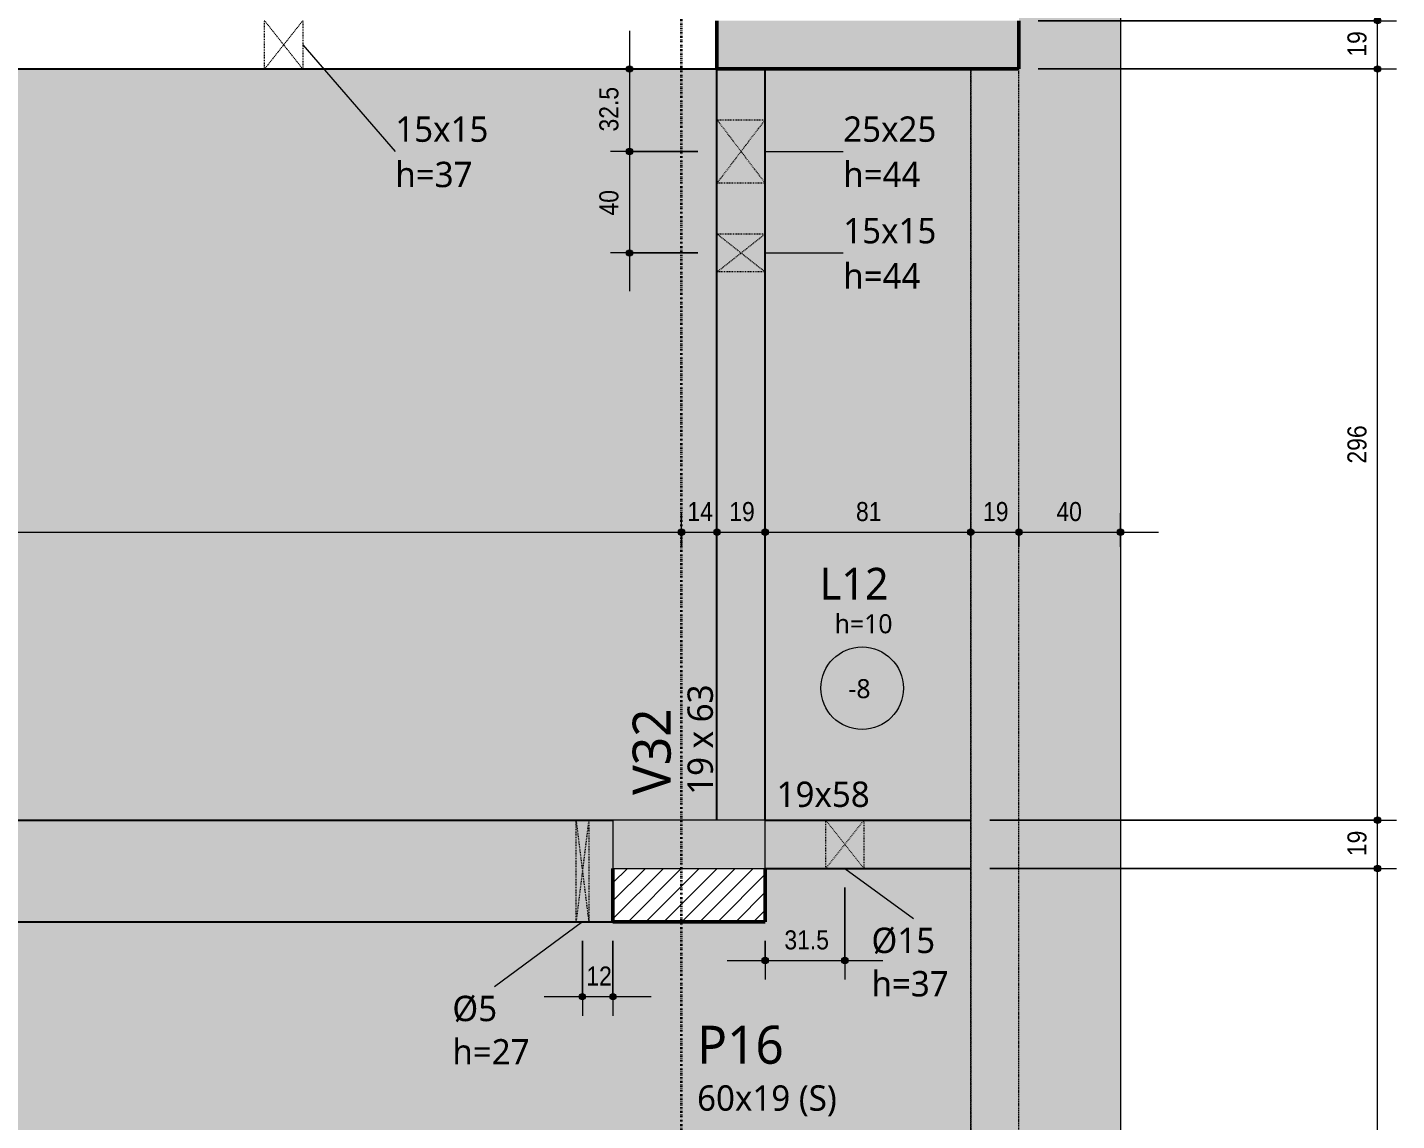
# Model space of a CAD drawing. Header units: centimetres. Extents: x -1475 to 26323, y -1238 to 84208.
# Drawn here: x 9047 to 9586, y -804 to -373 of the extents above; entities that cross this region are included whole.
import ezdxf

# ---------------------------------------------------------------- set-up
doc = ezdxf.new("R2010")
doc.units = ezdxf.units.CM
for name, pattern in [('Dash dot', [1.5875, 0.635, -0.47625, 0, -0.47625]), ('Hidden', [0.714375, 0.47625, -0.238125]), ('Traço', [0.635, 0.3175, -0.3175])]:
    doc.linetypes.add(name, pattern=pattern)
for name, color, linetype, lineweight in [('A-ANNO-DIMS', 7, 'Continuous', 9), ('A-ANNO-DIMS-50', 7, 'Continuous', 9), ('A-DETL', 7, 'Hidden', 18), ('A-DETL-GENF', 7, 'Continuous', 18), ('A-DETL-THIN', 7, 'Continuous', 18), ('A-FLOR', 7, 'Continuous', 9), ('A-FLOR-IDEN', 7, 'Continuous', 9), ('A-GENM', 7, 'Continuous', 18), ('A-GENM-HDLN', 7, 'Traço', 18), ('A-GENM-IDEN', 7, 'Continuous', 9), ('S-BEAM', 7, 'Continuous', 9), ('S-BEAM-IDEN', 7, 'Continuous', 9), ('S-COLS', 7, 'Continuous', 9), ('S-COLS-IDEN', 7, 'Continuous', 9), ('S-GRID', 7, 'Continuous', 9)]:
    doc.layers.add(name, color=color, linetype=linetype, lineweight=lineweight)
doc.styles.add('Fira Sans', font='', dxfattribs={"width": 0.9, "height": 7.5})
doc.styles.add('Gadugi', font='gadugi.ttf', dxfattribs={"height": 10})
doc.styles.add('Gadugi_1', font='gadugi.ttf', dxfattribs={"height": 15})
doc.styles.add('Gadugi_3', font='gadugi.ttf', dxfattribs={"height": 7.5})
doc.styles.add('Gadugi_4', font='gadugi.ttf', dxfattribs={"height": 12.5})
doc.styles.get('Fira Sans').set_extended_font_data('Fira Sans')
doc.dimstyles.new('PED_R80_1_5mm_ACIMA_As_ESQ__R00', dxfattribs={"dimscale": 30.48, "dimtxt": 10.229846, "dimasz": 0.328084, "dimexe": 0.246063, "dimexo": 0.246063, "dimgap": 0.049213, "dimtad": 1, "dimdec": 1, "dimrnd": 0.5, "dimdsep": 46, "dimtxsty": 'Fira Sans', "dimblk1": 'DOTSMALL', "dimblk2": 'DOTSMALL', "dimsah": 1, "dimcen": 0.09, "dimdle": 0.492126, "dimazin": 0, "dimtfac": 1, "dimtdec": 4, "dimtix": 1, "dimtmove": 0, "dimatfit": 3, "dimfxl": 1, "dimtvp": 1, "dimtolj": 1, "dimtzin": 0, "dimarcsym": 2})

# ---------------------------------------------------------------- blocks, each defined once
blk = doc.blocks.new('PED_FURO_CIRCULAR_R04_2020 _INSTÂNCIA_ - FURO CIRC-3775859-PL300 - FORMA DO DUPLEX SUPERIOR')
at = {"layer": 'A-GENM-HDLN'}
for p, q in [((2.5, -20), (-2.5, 20)), ((-2.5, -20), (2.5, 20)), ((-2.5, -20), (-2.5, 20)), ((2.5, 20), (2.5, -20))]:
    blk.add_line(p, q, dxfattribs=at)
blk = doc.blocks.new('PED_FURO_CIRCULAR_R04_2020 _INSTÂNCIA_ - FURO CIRC-3445321-PL300 - FORMA DO DUPLEX SUPERIOR')
at = {"layer": 'A-GENM-HDLN'}
for p, q in [((7.5, -9.5), (-7.5, 9.5)), ((-7.5, -9.5), (7.5, 9.5)), ((-7.5, -9.5), (-7.5, 9.5)), ((7.5, 9.5), (7.5, -9.5))]:
    blk.add_line(p, q, dxfattribs=at)
blk = doc.blocks.new('PED_FURO_RETANGULAR_R04_2020 _INSTÂNCIA_ - FURO RET-3778141-PL300 - FORMA DO DUPLEX SUPERIOR')
at = {"layer": 'A-GENM-HDLN'}
for p, q in [((-12.5, -9.5), (-12.5, 9.5)), ((-12.49, 9.5), (12.49, -9.5)), ((-12.49, -9.5), (12.49, 9.5)), ((12.5, 9.5), (12.5, -9.5))]:
    blk.add_line(p, q, dxfattribs=at)
blk = doc.blocks.new('PED_FURO_RETANGULAR_R04_2020 _INSTÂNCIA_ - FURO RET-4012501-PL300 - FORMA DO DUPLEX SUPERIOR')
at = {"layer": 'A-GENM-HDLN'}
for p, q in [((-7.5, 9.5), (7.5, -9.5)), ((-7.5, -9.5), (7.5, 9.5)), ((-7.5, -9.5), (-7.5, 9.5)), ((7.5, 9.5), (7.5, -9.5))]:
    blk.add_line(p, q, dxfattribs=at)
blk = doc.blocks.new('PED_FURO_RETANGULAR_R04_2020 _INSTÂNCIA_ - FURO RET-3778599-PL300 - FORMA DO DUPLEX SUPERIOR')
at = {"layer": 'A-GENM-HDLN'}
for p, q in [((-7.5, 9.5), (7.5, -9.5)), ((-7.5, -9.5), (7.5, 9.5)), ((-7.5, -9.5), (-7.5, 9.5)), ((7.5, 9.5), (7.5, -9.5))]:
    blk.add_line(p, q, dxfattribs=at)
blk = doc.blocks.new('PED_TAG_LAJE_R01 - TÍTULO_ESPESSURA_REBAIXO-2413107-PL300 - FORMA DO DUPLEX SUPERIOR')
at = {"layer": 'A-FLOR-IDEN'}
blk.add_circle((-0.046, -0.667), 0.325, dxfattribs=at)
blk = doc.blocks.new('DIMBLOCK88-PL300 - FORMA DO DUPLEX SUPERIOR')
at = {"layer": 'A-ANNO-DIMS-50', "true_color": 0x000032}
h = blk.add_hatch(color=178, dxfattribs=at)
edge = h.paths.add_edge_path(flags=0)
edge.add_arc((8943.39, -782.75), 1.25, 0, 360)
h = blk.add_hatch(color=178, dxfattribs=at)
edge = h.paths.add_edge_path(flags=0)
edge.add_arc((8943.39, -952.25), 1.25, 0, 360)
at = {"layer": 'A-ANNO-DIMS-50', "color": 178, "true_color": 0x000032}
for p, q in [((8897.78, -782.75), (8950.89, -782.75)), ((8943.39, -782.75), (8897.78, -782.75)), ((8943.39, -782.75), (8943.39, -952.25)), ((9178.78, -952.25), (8935.89, -952.25)), ((8943.39, -952.25), (9178.78, -952.25))]:
    blk.add_line(p, q, dxfattribs=at)
for centre in [(8943.39, -782.75), (8943.39, -952.25)]:
    blk.add_circle(centre, 1.25, dxfattribs=at)
at = {"layer": 'A-ANNO-DIMS-50', "color": 0, "insert": (8931.5, -878.32), "char_height": 7.5, "width": 25.9681, "attachment_point": 1, "rotation": 90, "line_spacing_factor": 1.049215, "style": 'Fira Sans'}
blk.add_mtext('169.5', dxfattribs=at)
blk = doc.blocks.new('_DotSmall')
at = {"color": 0, "linetype": 'ByBlock', "const_width": 0.5}
blk.add_lwpolyline([(-0.0625, 0, 1), (0.0625, 0, 1)], format="xyb", close=True, dxfattribs=at)
blk = doc.blocks.new('DIMBLOCK95-PL300 - FORMA DO DUPLEX SUPERIOR')
at = {"layer": 'A-ANNO-DIMS-50', "true_color": 0x000032}
h = blk.add_hatch(color=178, dxfattribs=at)
edge = h.paths.add_edge_path(flags=0)
edge.add_arc((9578.59, -704.75), 1.25, 0, 360)
h = blk.add_hatch(color=178, dxfattribs=at)
edge = h.paths.add_edge_path(flags=0)
edge.add_arc((9578.59, -1060.75), 1.25, 0, 360)
at = {"layer": 'A-ANNO-DIMS-50', "color": 178, "true_color": 0x000032}
for p, q in [((9425.78, -704.75), (9586.09, -704.75)), ((9578.59, -704.75), (9425.78, -704.75)), ((9578.59, -1060.75), (9578.59, -704.75)), ((9425.78, -1060.75), (9586.09, -1060.75)), ((9578.59, -1060.75), (9425.78, -1060.75))]:
    blk.add_line(p, q, dxfattribs=at)
for centre in [(9578.59, -704.75), (9578.59, -1060.75)]:
    blk.add_circle(centre, 1.25, dxfattribs=at)
at = {"layer": 'A-ANNO-DIMS-50', "color": 0, "insert": (9566.71, -890.16), "char_height": 7.5, "width": 17.7842, "attachment_point": 1, "rotation": 90, "line_spacing_factor": 1.049215, "style": 'Fira Sans'}
blk.add_mtext('356', dxfattribs=at)
blk = doc.blocks.new('DIMBLOCK96-PL300 - FORMA DO DUPLEX SUPERIOR')
at = {"layer": 'A-ANNO-DIMS-50', "true_color": 0x000032}
h = blk.add_hatch(color=178, dxfattribs=at)
edge = h.paths.add_edge_path(flags=0)
edge.add_arc((9578.59, -685.75), 1.25, 0, 360)
h = blk.add_hatch(color=178, dxfattribs=at)
edge = h.paths.add_edge_path(flags=0)
edge.add_arc((9578.59, -704.75), 1.25, 0, 360)
at = {"layer": 'A-ANNO-DIMS-50', "color": 178, "true_color": 0x000032}
for p, q in [((9425.78, -685.75), (9586.09, -685.75)), ((9578.59, -685.75), (9425.78, -685.75)), ((9578.59, -704.75), (9578.59, -685.75)), ((9425.78, -704.75), (9586.09, -704.75)), ((9578.59, -704.75), (9425.78, -704.75))]:
    blk.add_line(p, q, dxfattribs=at)
for centre in [(9578.59, -685.75), (9578.59, -704.75)]:
    blk.add_circle(centre, 1.25, dxfattribs=at)
at = {"layer": 'A-ANNO-DIMS-50', "color": 0, "insert": (9566.71, -699.91), "char_height": 7.5, "width": 11.1741, "attachment_point": 1, "rotation": 90, "line_spacing_factor": 1.049215, "style": 'Fira Sans'}
blk.add_mtext('19', dxfattribs=at)
blk = doc.blocks.new('DIMBLOCK97-PL300 - FORMA DO DUPLEX SUPERIOR')
at = {"layer": 'A-ANNO-DIMS-50', "true_color": 0x000032}
h = blk.add_hatch(color=178, dxfattribs=at)
edge = h.paths.add_edge_path(flags=0)
edge.add_arc((9578.59, -389.75), 1.25, 0, 360)
h = blk.add_hatch(color=178, dxfattribs=at)
edge = h.paths.add_edge_path(flags=0)
edge.add_arc((9578.59, -685.75), 1.25, 0, 360)
at = {"layer": 'A-ANNO-DIMS-50', "color": 178, "true_color": 0x000032}
for p, q in [((9444.78, -389.75), (9586.09, -389.75)), ((9578.59, -389.75), (9444.78, -389.75)), ((9578.59, -685.75), (9578.59, -389.75)), ((9425.78, -685.75), (9586.09, -685.75)), ((9578.59, -685.75), (9425.78, -685.75))]:
    blk.add_line(p, q, dxfattribs=at)
for centre in [(9578.59, -389.75), (9578.59, -685.75)]:
    blk.add_circle(centre, 1.25, dxfattribs=at)
at = {"layer": 'A-ANNO-DIMS-50', "color": 0, "insert": (9566.71, -545.23), "char_height": 7.5, "width": 17.9416, "attachment_point": 1, "rotation": 90, "line_spacing_factor": 1.049215, "style": 'Fira Sans'}
blk.add_mtext('296', dxfattribs=at)
blk = doc.blocks.new('DIMBLOCK98-PL300 - FORMA DO DUPLEX SUPERIOR')
at = {"layer": 'A-ANNO-DIMS-50', "true_color": 0x000032}
h = blk.add_hatch(color=178, dxfattribs=at)
edge = h.paths.add_edge_path(flags=0)
edge.add_arc((9578.59, -370.75), 1.25, 0, 360)
h = blk.add_hatch(color=178, dxfattribs=at)
edge = h.paths.add_edge_path(flags=0)
edge.add_arc((9578.59, -389.75), 1.25, 0, 360)
at = {"layer": 'A-ANNO-DIMS-50', "color": 178, "true_color": 0x000032}
for p, q in [((9444.78, -370.75), (9586.09, -370.75)), ((9578.59, -370.75), (9444.78, -370.75)), ((9578.59, -389.75), (9578.59, -370.75)), ((9444.78, -389.75), (9586.09, -389.75)), ((9578.59, -389.75), (9444.78, -389.75))]:
    blk.add_line(p, q, dxfattribs=at)
for centre in [(9578.59, -370.75), (9578.59, -389.75)]:
    blk.add_circle(centre, 1.25, dxfattribs=at)
at = {"layer": 'A-ANNO-DIMS-50', "color": 0, "insert": (9566.71, -384.91), "char_height": 7.5, "width": 11.1741, "attachment_point": 1, "rotation": 90, "line_spacing_factor": 1.049215, "style": 'Fira Sans'}
blk.add_mtext('19', dxfattribs=at)
blk = doc.blocks.new('DIMBLOCK140-PL300 - FORMA DO DUPLEX SUPERIOR')
at = {"layer": 'A-ANNO-DIMS-50', "true_color": 0x000032}
h = blk.add_hatch(color=178, dxfattribs=at)
edge = h.paths.add_edge_path(flags=0)
edge.add_arc((8535.28, -572.26), 1.25, 0, 360)
h = blk.add_hatch(color=178, dxfattribs=at)
edge = h.paths.add_edge_path(flags=0)
edge.add_arc((9304.28, -572.26), 1.25, 0, 360)
at = {"layer": 'A-ANNO-DIMS-50', "color": 178, "true_color": 0x000032}
for p, q in [((8535.28, -678.25), (8535.28, -564.76)), ((9304.28, -578), (9304.28, -564.76)), ((8535.28, -572.26), (9304.28, -572.26)), ((8535.28, -572.26), (8535.28, -678.25)), ((9304.28, -572.26), (9304.28, -578))]:
    blk.add_line(p, q, dxfattribs=at)
for centre in [(8535.28, -572.26), (9304.28, -572.26)]:
    blk.add_circle(centre, 1.25, dxfattribs=at)
at = {"layer": 'A-ANNO-DIMS-50', "color": 0, "insert": (8912.5, -560.38), "char_height": 7.5, "width": 17.4694, "attachment_point": 1, "rotation": 0, "line_spacing_factor": 1.049215, "style": 'Fira Sans'}
blk.add_mtext('769', dxfattribs=at)
blk = doc.blocks.new('DIMBLOCK141-PL300 - FORMA DO DUPLEX SUPERIOR')
at = {"layer": 'A-ANNO-DIMS-50', "true_color": 0x000032}
h = blk.add_hatch(color=178, dxfattribs=at)
edge = h.paths.add_edge_path(flags=0)
edge.add_arc((9304.28, -572.26), 1.25, 0, 360)
h = blk.add_hatch(color=178, dxfattribs=at)
edge = h.paths.add_edge_path(flags=0)
edge.add_arc((9318.28, -572.26), 1.25, 0, 360)
at = {"layer": 'A-ANNO-DIMS-50', "color": 178, "true_color": 0x000032}
for p, q in [((9304.28, -578), (9304.28, -564.76)), ((9318.28, -578), (9318.28, -564.76)), ((9304.28, -572.26), (9318.28, -572.26)), ((9304.28, -572.26), (9304.28, -578)), ((9318.28, -572.26), (9318.28, -578))]:
    blk.add_line(p, q, dxfattribs=at)
for centre in [(9304.28, -572.26), (9318.28, -572.26)]:
    blk.add_circle(centre, 1.25, dxfattribs=at)
at = {"layer": 'A-ANNO-DIMS-50', "color": 0, "insert": (9306.62, -560.38), "char_height": 7.5, "width": 11.1741, "attachment_point": 1, "rotation": 0, "line_spacing_factor": 1.049215, "style": 'Fira Sans'}
blk.add_mtext('14', dxfattribs=at)
blk = doc.blocks.new('DIMBLOCK142-PL300 - FORMA DO DUPLEX SUPERIOR')
at = {"layer": 'A-ANNO-DIMS-50', "true_color": 0x000032}
h = blk.add_hatch(color=178, dxfattribs=at)
edge = h.paths.add_edge_path(flags=0)
edge.add_arc((9318.28, -572.26), 1.25, 0, 360)
h = blk.add_hatch(color=178, dxfattribs=at)
edge = h.paths.add_edge_path(flags=0)
edge.add_arc((9337.28, -572.26), 1.25, 0, 360)
at = {"layer": 'A-ANNO-DIMS-50', "color": 178, "true_color": 0x000032}
for p, q in [((9318.28, -578), (9318.28, -564.76)), ((9337.28, -578), (9337.28, -564.76)), ((9318.28, -572.26), (9337.28, -572.26)), ((9318.28, -572.26), (9318.28, -578)), ((9337.28, -572.26), (9337.28, -578))]:
    blk.add_line(p, q, dxfattribs=at)
for centre in [(9318.28, -572.26), (9337.28, -572.26)]:
    blk.add_circle(centre, 1.25, dxfattribs=at)
at = {"layer": 'A-ANNO-DIMS-50', "color": 0, "insert": (9323.12, -560.38), "char_height": 7.5, "width": 11.1741, "attachment_point": 1, "rotation": 0, "line_spacing_factor": 1.049215, "style": 'Fira Sans'}
blk.add_mtext('19', dxfattribs=at)
blk = doc.blocks.new('DIMBLOCK143-PL300 - FORMA DO DUPLEX SUPERIOR')
at = {"layer": 'A-ANNO-DIMS-50', "true_color": 0x000032}
h = blk.add_hatch(color=178, dxfattribs=at)
edge = h.paths.add_edge_path(flags=0)
edge.add_arc((9337.28, -572.26), 1.25, 0, 360)
h = blk.add_hatch(color=178, dxfattribs=at)
edge = h.paths.add_edge_path(flags=0)
edge.add_arc((9418.28, -572.26), 1.25, 0, 360)
at = {"layer": 'A-ANNO-DIMS-50', "color": 178, "true_color": 0x000032}
for p, q in [((9337.28, -578), (9337.28, -564.76)), ((9418.28, -578), (9418.28, -564.76)), ((9337.28, -572.26), (9418.28, -572.26)), ((9337.28, -572.26), (9337.28, -578)), ((9418.28, -572.26), (9418.28, -578))]:
    blk.add_line(p, q, dxfattribs=at)
for centre in [(9337.28, -572.26), (9418.28, -572.26)]:
    blk.add_circle(centre, 1.25, dxfattribs=at)
at = {"layer": 'A-ANNO-DIMS-50', "color": 0, "insert": (9373.06, -560.38), "char_height": 7.5, "width": 11.3315, "attachment_point": 1, "rotation": 0, "line_spacing_factor": 1.049215, "style": 'Fira Sans'}
blk.add_mtext('81', dxfattribs=at)
blk = doc.blocks.new('DIMBLOCK144-PL300 - FORMA DO DUPLEX SUPERIOR')
at = {"layer": 'A-ANNO-DIMS-50', "true_color": 0x000032}
h = blk.add_hatch(color=178, dxfattribs=at)
edge = h.paths.add_edge_path(flags=0)
edge.add_arc((9418.28, -572.26), 1.25, 0, 360)
h = blk.add_hatch(color=178, dxfattribs=at)
edge = h.paths.add_edge_path(flags=0)
edge.add_arc((9437.28, -572.26), 1.25, 0, 360)
at = {"layer": 'A-ANNO-DIMS-50', "color": 178, "true_color": 0x000032}
for p, q in [((9418.28, -578), (9418.28, -564.76)), ((9437.28, -578), (9437.28, -564.76)), ((9418.28, -572.26), (9437.28, -572.26)), ((9418.28, -572.26), (9418.28, -578)), ((9437.28, -572.26), (9437.28, -578))]:
    blk.add_line(p, q, dxfattribs=at)
for centre in [(9418.28, -572.26), (9437.28, -572.26)]:
    blk.add_circle(centre, 1.25, dxfattribs=at)
at = {"layer": 'A-ANNO-DIMS-50', "color": 0, "insert": (9423.12, -560.38), "char_height": 7.5, "width": 11.1741, "attachment_point": 1, "rotation": 0, "line_spacing_factor": 1.049215, "style": 'Fira Sans'}
blk.add_mtext('19', dxfattribs=at)
blk = doc.blocks.new('DIMBLOCK145-PL300 - FORMA DO DUPLEX SUPERIOR')
at = {"layer": 'A-ANNO-DIMS-50', "true_color": 0x000032}
h = blk.add_hatch(color=178, dxfattribs=at)
edge = h.paths.add_edge_path(flags=0)
edge.add_arc((9437.28, -572.26), 1.25, 0, 360)
h = blk.add_hatch(color=178, dxfattribs=at)
edge = h.paths.add_edge_path(flags=0)
edge.add_arc((9477.28, -572.26), 1.25, 0, 360)
at = {"layer": 'A-ANNO-DIMS-50', "color": 178, "true_color": 0x000032}
for p, q in [((9437.28, -578), (9437.28, -564.76)), ((9477.28, -578), (9477.28, -564.76)), ((9437.28, -572.26), (9492.28, -572.26)), ((9437.28, -572.26), (9437.28, -578)), ((9477.28, -572.26), (9477.28, -578))]:
    blk.add_line(p, q, dxfattribs=at)
for centre in [(9437.28, -572.26), (9477.28, -572.26)]:
    blk.add_circle(centre, 1.25, dxfattribs=at)
at = {"layer": 'A-ANNO-DIMS-50', "color": 0, "insert": (9452.03, -560.38), "char_height": 7.5, "width": 12.5906, "attachment_point": 1, "rotation": 0, "line_spacing_factor": 1.049215, "style": 'Fira Sans'}
blk.add_mtext('40', dxfattribs=at)
blk = doc.blocks.new('DIMBLOCK266-PL300 - FORMA DO DUPLEX SUPERIOR')
at = {"layer": 'A-ANNO-DIMS-50', "true_color": 0x000032}
h = blk.add_hatch(color=178, dxfattribs=at)
edge = h.paths.add_edge_path(flags=0)
edge.add_arc((9283.81, -389.75), 1.25, 0, 360)
h = blk.add_hatch(color=178, dxfattribs=at)
edge = h.paths.add_edge_path(flags=0)
edge.add_arc((9283.81, -422.25), 1.25, 0, 360)
at = {"layer": 'A-ANNO-DIMS-50', "color": 178, "true_color": 0x000032}
for p, q in [((9283.81, -374.75), (9283.81, -422.25)), ((9278.08, -389.75), (9291.31, -389.75)), ((9283.81, -389.75), (9278.08, -389.75)), ((9310.78, -422.25), (9276.31, -422.25)), ((9283.81, -422.25), (9310.78, -422.25))]:
    blk.add_line(p, q, dxfattribs=at)
for centre in [(9283.81, -389.75), (9283.81, -422.25)]:
    blk.add_circle(centre, 1.25, dxfattribs=at)
at = {"layer": 'A-ANNO-DIMS-50', "color": 0, "insert": (9271.92, -414.4), "char_height": 7.5, "width": 20.1449, "attachment_point": 1, "rotation": 90, "line_spacing_factor": 1.049215, "style": 'Fira Sans'}
blk.add_mtext('32.5', dxfattribs=at)
blk = doc.blocks.new('DIMBLOCK267-PL300 - FORMA DO DUPLEX SUPERIOR')
at = {"layer": 'A-ANNO-DIMS-50', "true_color": 0x000032}
h = blk.add_hatch(color=178, dxfattribs=at)
edge = h.paths.add_edge_path(flags=0)
edge.add_arc((9283.81, -422.25), 1.25, 0, 360)
h = blk.add_hatch(color=178, dxfattribs=at)
edge = h.paths.add_edge_path(flags=0)
edge.add_arc((9283.81, -462.25), 1.25, 0, 360)
at = {"layer": 'A-ANNO-DIMS-50', "color": 178, "true_color": 0x000032}
for p, q in [((9310.78, -422.25), (9276.31, -422.25)), ((9283.81, -422.25), (9283.81, -477.25)), ((9283.81, -422.25), (9310.78, -422.25)), ((9310.78, -462.25), (9276.31, -462.25)), ((9283.81, -462.25), (9310.78, -462.25))]:
    blk.add_line(p, q, dxfattribs=at)
for centre in [(9283.81, -422.25), (9283.81, -462.25)]:
    blk.add_circle(centre, 1.25, dxfattribs=at)
at = {"layer": 'A-ANNO-DIMS-50', "color": 0, "insert": (9271.92, -447.5), "char_height": 7.5, "width": 12.5906, "attachment_point": 1, "rotation": 90, "line_spacing_factor": 1.049215, "style": 'Fira Sans'}
blk.add_mtext('40', dxfattribs=at)
blk = doc.blocks.new('DIMBLOCK268-PL300 - FORMA DO DUPLEX SUPERIOR')
at = {"layer": 'A-ANNO-DIMS-50', "true_color": 0x000032}
h = blk.add_hatch(color=178, dxfattribs=at)
edge = h.paths.add_edge_path(flags=0)
edge.add_arc((9337.28, -741.04), 1.25, 0, 360)
h = blk.add_hatch(color=178, dxfattribs=at)
edge = h.paths.add_edge_path(flags=0)
edge.add_arc((9368.67, -741.04), 1.25, 0, 360)
at = {"layer": 'A-ANNO-DIMS-50', "color": 178, "true_color": 0x000032}
for p, q in [((9368.67, -712.25), (9368.67, -748.54)), ((9368.67, -741.04), (9368.67, -712.25)), ((9337.28, -733.25), (9337.28, -748.54)), ((9337.28, -741.04), (9337.28, -733.25)), ((9322.28, -741.04), (9383.67, -741.04))]:
    blk.add_line(p, q, dxfattribs=at)
for centre in [(9337.28, -741.04), (9368.67, -741.04)]:
    blk.add_circle(centre, 1.25, dxfattribs=at)
at = {"layer": 'A-ANNO-DIMS-50', "color": 0, "insert": (9344.84, -729.15), "char_height": 7.5, "width": 19.5154, "attachment_point": 1, "line_spacing_factor": 1.049215, "style": 'Fira Sans'}
blk.add_mtext('31.5', dxfattribs=at)
blk = doc.blocks.new('DIMBLOCK269-PL300 - FORMA DO DUPLEX SUPERIOR')
at = {"layer": 'A-ANNO-DIMS-50', "true_color": 0x000032}
h = blk.add_hatch(color=178, dxfattribs=at)
edge = h.paths.add_edge_path(flags=0)
edge.add_arc((9265.24, -755.26), 1.25, 0, 360)
h = blk.add_hatch(color=178, dxfattribs=at)
edge = h.paths.add_edge_path(flags=0)
edge.add_arc((9277.28, -755.26), 1.25, 0, 360)
at = {"layer": 'A-ANNO-DIMS-50', "color": 178, "true_color": 0x000032}
for p, q in [((9265.24, -733.25), (9265.24, -762.76)), ((9265.24, -755.26), (9265.24, -733.25)), ((9277.28, -733.25), (9277.28, -762.76)), ((9277.28, -755.26), (9277.28, -733.25)), ((9250.24, -755.26), (9292.28, -755.26))]:
    blk.add_line(p, q, dxfattribs=at)
for centre in [(9265.24, -755.26), (9277.28, -755.26)]:
    blk.add_circle(centre, 1.25, dxfattribs=at)
at = {"layer": 'A-ANNO-DIMS-50', "color": 0, "insert": (9266.8, -743.38), "char_height": 7.5, "width": 10.702, "attachment_point": 1, "line_spacing_factor": 1.049215, "style": 'Fira Sans'}
blk.add_mtext('12', dxfattribs=at)

msp = doc.modelspace()

# ---------------------------------------------------------------- hatches: boundary and pattern name
at = {"layer": 'A-DETL', "linetype": 'Continuous', "true_color": 0xccffcc}
msp.add_hatch(color=254, dxfattribs=at).paths.add_polyline_path([(9418.28, -1079.75), (9437.28, -1079.75), (9437.28, -389.75), (9418.28, -389.75), (9418.28, -1060.75)], flags=0)
at = {"layer": 'A-DETL-GENF', "true_color": 0x808080}
msp.add_hatch(color=8, dxfattribs=at).paths.add_polyline_path([(9337.28, -704.75), (9337.28, -685.75), (9277.28, -685.75), (9277.28, -704.75)], flags=0)
at = {"layer": 'A-FLOR', "lineweight": 18, "true_color": 0xe6b8b7}
msp.add_hatch(color=9, dxfattribs=at).paths.add_polyline_path([(9477.28, -1119.75), (9477.28, -214.75), (9437.28, -214.75), (9437.28, -1079.75), (7158.28, -1079.75), (7158.28, -214.75), (7118.28, -214.75), (7118.28, -1119.75), (9439.9, -1119.75)], flags=0)
at = {"layer": 'A-FLOR', "lineweight": 18, "true_color": 0xd9d9d9}
for points in [[(8347.96, -782.75), (8516.28, -782.75), (8516.28, -685.75), (9318.28, -685.75), (9318.28, -389.75), (8307.28, -389.75), (8307.28, -666.93), (8349.38, -666.93), (8349.38, -682.26), (8307.28, -682.26), (8307.28, -782.75)], [(9348.91, -685.75), (9418.28, -685.75), (9418.28, -389.75), (9337.28, -389.75), (9337.28, -685.75)]]:
    msp.add_hatch(color=254, dxfattribs=at).paths.add_polyline_path(points, flags=0)
h = msp.add_hatch(color=254, dxfattribs=at)
h.paths.add_polyline_path([(8711.94, -1060.75), (8890.28, -1060.75), (8890.28, -801.75), (8535.28, -801.75), (8535.28, -1060.75)], flags=0)
h.paths.add_polyline_path([(8909.28, -1060.75), (9161.28, -1060.75), (9161.28, -998.81), (9158.56, -993.73), (9156.86, -988.1), (9156.28, -982.25), (9156.86, -976.4), (9158.56, -970.77), (9161.34, -965.58), (9165.07, -961.04), (9169.61, -957.31), (9174.8, -954.53), (9180.43, -952.83), (9186.28, -952.25), (9192.13, -952.83), (9197.76, -954.53), (9202.95, -957.31), (9207.49, -961.04), (9211.22, -965.58), (9214, -970.77), (9215.7, -976.4), (9216.28, -982.25), (9215.7, -988.1), (9214, -993.73), (9211.28, -998.89), (9211.28, -1060.75), (9418.28, -1060.75), (9418.28, -704.75), (9337.28, -704.75), (9337.28, -725.75), (8535.28, -725.75), (8535.28, -782.75), (8909.28, -782.75), (8909.28, -1008.78)], flags=0)
h.paths.add_polyline_path([(8853.25, -1011.32), (8851.9, -1011.14), (8850.63, -1010.62), (8849.55, -1009.79), (8848.71, -1008.7), (8848.19, -1007.44), (8848.01, -1006.08), (8848.19, -1004.73), (8848.71, -1003.47), (8849.55, -1002.38), (8850.63, -1001.55), (8851.9, -1001.03), (8853.25, -1000.85), (8854.61, -1001.03), (8855.87, -1001.55), (8856.95, -1002.38), (8857.79, -1003.47), (8858.31, -1004.73), (8858.49, -1006.08), (8858.31, -1007.44), (8857.72, -1008.78), (8856.95, -1009.79), (8855.87, -1010.62), (8854.61, -1011.14)], flags=0)
h.paths.add_polyline_path([(8853.25, -861.32), (8851.9, -861.14), (8850.63, -860.62), (8849.55, -859.79), (8848.71, -858.7), (8848.19, -857.44), (8848.01, -856.08), (8848.19, -854.73), (8848.71, -853.47), (8849.55, -852.38), (8850.63, -851.55), (8851.9, -851.03), (8853.25, -850.85), (8854.61, -851.03), (8855.87, -851.55), (8856.95, -852.38), (8857.79, -853.47), (8858.31, -854.73), (8858.49, -856.08), (8858.31, -857.44), (8857.79, -858.7), (8856.95, -859.79), (8855.87, -860.62), (8854.61, -861.14)], flags=0)
h.paths.add_polyline_path([(8545.31, -773), (8545.31, -758), (8560.31, -758), (8560.31, -773)], flags=0)
at = {"layer": 'S-BEAM', "true_color": 0xd9d9d9}
for points in [[(9337.28, -685.75), (9337.28, -389.75), (9318.28, -389.75), (9318.28, -685.75)], [(8535.28, -725.75), (9277.28, -725.75), (9277.28, -685.75), (8535.28, -685.75)], [(9348.91, -704.75), (9418.28, -704.75), (9418.28, -685.75), (9337.28, -685.75), (9337.28, -704.75)]]:
    msp.add_hatch(color=254, dxfattribs=at).paths.add_polyline_path(points, flags=0)
at = {"layer": 'S-COLS', "true_color": 0x808080}
msp.add_hatch(color=8, dxfattribs=at).paths.add_polyline_path([(9437.28, -389.75), (9437.28, -370.75), (9318.28, -370.75), (9318.28, -389.75)], flags=0)
at = {"layer": 'S-COLS', "lineweight": 18, "true_color": 0x808080}
h = msp.add_hatch(dxfattribs=at)
h.set_pattern_fill('FP_1', color=8, style=0, pattern_type=2)
h.set_pattern_definition([(45, (8297.7794, 0), (-3.535534, 3.535534), [])])
h.paths.add_polyline_path([(9337.28, -725.75), (9337.28, -704.75), (9277.28, -704.75), (9277.28, -725.75)], flags=0)

# ---------------------------------------------------------------- linework, layer by layer
at = {"layer": 'A-DETL'}
for p, q in [((9437.28, -389.75), (9418.28, -389.75)), ((9418.28, -389.75), (9437.28, -389.75)), ((9418.28, -389.75), (9418.28, -1060.75)), ((9418.28, -1060.75), (9418.28, -389.75)), ((9437.28, -1079.75), (9437.28, -389.75))]:
    msp.add_line(p, q, dxfattribs=at)
at = {"layer": 'A-DETL-THIN'}
for p, q in [((9337.28, -685.75), (9277.28, -685.75)), ((9277.28, -685.75), (9277.28, -704.75)), ((9337.28, -704.75), (9337.28, -685.75)), ((9277.28, -704.75), (9337.28, -704.75))]:
    msp.add_line(p, q, dxfattribs=at)
at = {"layer": 'A-FLOR', "lineweight": 18}
msp.add_line((9477.28, -214.75), (9477.28, -1119.75), dxfattribs=at)
at = {"layer": 'A-GENM-IDEN'}
for p, q in [((9155.03, -380.25), (9191.52, -422.25)), ((9337.28, -422.25), (9368.03, -422.25)), ((9337.28, -462.25), (9368.03, -462.25)), ((9368.67, -704.75), (9395.72, -724.52)), ((9265.24, -725.75), (9230.57, -751.36))]:
    msp.add_line(p, q, dxfattribs=at)
at = {"layer": 'S-BEAM', "lineweight": 25}
for p, q in [((8307.28, -389.75), (9318.28, -389.75)), ((9318.28, -685.75), (9318.28, -389.75)), ((9337.28, -685.75), (9337.28, -389.75)), ((8535.28, -685.75), (9277.28, -685.75)), ((9337.28, -685.75), (9418.28, -685.75)), ((9337.28, -704.75), (9418.28, -704.75)), ((8535.28, -725.75), (9277.28, -725.75))]:
    msp.add_line(p, q, dxfattribs=at)
at = {"layer": 'S-COLS', "lineweight": 50}
for p, q in [((9318.28, -389.75), (9318.28, -370.75)), ((9437.28, -370.75), (9437.28, -389.75)), ((9437.28, -389.75), (9318.28, -389.75)), ((9277.28, -725.75), (9277.28, -704.75)), ((9337.28, -704.75), (9337.28, -725.75)), ((9337.28, -725.75), (9277.28, -725.75))]:
    msp.add_line(p, q, dxfattribs=at)
at = {"layer": 'S-GRID', "color": 40, "linetype": 'Dash dot', "lineweight": 35, "true_color": 0xffc000}
msp.add_line((9304.28, -1165.57), (9304.28, 739.97), dxfattribs=at)

# ---------------------------------------------------------------- block references
at = {"layer": 'A-FLOR-IDEN', "xscale": 49.99999999999998, "yscale": 49.99999999999998, "zscale": 49.99999999999998}
msp.add_blockref('PED_TAG_LAJE_R01 - TÍTULO_ESPESSURA_REBAIXO-2413107-PL300 - FORMA DO DUPLEX SUPERIOR', (9377.78, -600.39), dxfattribs=at)
at = {"layer": 'A-GENM', "linetype": 'Traço'}
for name, p, rotation in [('PED_FURO_RETANGULAR_R04_2020 _INSTÂNCIA_ - FURO RET-3778599-PL300 - FORMA DO DUPLEX SUPERIOR', (9147.53, -380.25), 180), ('PED_FURO_RETANGULAR_R04_2020 _INSTÂNCIA_ - FURO RET-3778141-PL300 - FORMA DO DUPLEX SUPERIOR', (9327.78, -422.25), 90), ('PED_FURO_RETANGULAR_R04_2020 _INSTÂNCIA_ - FURO RET-4012501-PL300 - FORMA DO DUPLEX SUPERIOR', (9327.78, -462.25), 89.9999999999999), ('PED_FURO_CIRCULAR_R04_2020 _INSTÂNCIA_ - FURO CIRC-3775859-PL300 - FORMA DO DUPLEX SUPERIOR', (9265.24, -705.75), 180)]:
    msp.add_blockref(name, p, dxfattribs=dict(at, rotation=rotation))
msp.add_blockref('PED_FURO_CIRCULAR_R04_2020 _INSTÂNCIA_ - FURO CIRC-3445321-PL300 - FORMA DO DUPLEX SUPERIOR', (9368.67, -695.25), dxfattribs=at)

# ---------------------------------------------------------------- texts
at = {"layer": 'A-FLOR-IDEN', "attachment_point": 1}
for s, insert, char_height, width, style in [('L12', (9358.76, -586.3), 12.5, 33.27, 'Gadugi_4'), ('h=10', (9364.65, -604.59), 7.5, 29.6624, 'Gadugi_3'), ('-8', (9370.07, -630.16), 7.5, 12.0253, 'Gadugi_3')]:
    msp.add_mtext(s, dxfattribs=dict(at, insert=insert, char_height=char_height, width=width, style=style))
at = {"layer": 'A-GENM-IDEN', "char_height": 10, "attachment_point": 1, "style": 'Gadugi'}
for s, insert, width in [('15x15', (9191.52, -408.46), 44.8945), ('25x25', (9368.03, -408.46), 44.8945), ('h=37', (9191.52, -426.32), 39.6835), ('h=44', (9368.03, -426.32), 39.6835), ('15x15', (9368.03, -448.46), 44.8945), ('h=44', (9368.03, -466.31), 39.6835), ('Ø15', (9379.17, -728.08), 31.2658), ('h=37', (9379.17, -745.16), 39.6835), ('Ø5', (9214.02, -754.92), 22.0464), ('h=27', (9214.02, -771.99), 39.6835)]:
    msp.add_mtext(s, dxfattribs=dict(at, insert=insert, width=width))
at = {"layer": 'S-BEAM-IDEN', "attachment_point": 1, "rotation": 90}
for s, insert, char_height, width, style in [('19 x 63', (9306.66, -675.74), 10, 54.5147, 'Gadugi'), ('V32', (9285.03, -675.79), 15, 44.0928, 'Gadugi_1')]:
    msp.add_mtext(s, dxfattribs=dict(at, insert=insert, char_height=char_height, width=width, style=style))
at = {"layer": 'S-BEAM-IDEN', "insert": (9341.77, -670.52), "char_height": 10, "width": 44.8945, "attachment_point": 1, "style": 'Gadugi'}
msp.add_mtext('19x58', dxfattribs=at)
at = {"layer": 'S-COLS-IDEN', "attachment_point": 1}
for s, insert, char_height, width, style in [('P16', (9310.45, -766.71), 15, 42.4894, 'Gadugi_1'), ('60x19 (S)', (9310.45, -790.2), 10, 69.346, 'Gadugi')]:
    msp.add_mtext(s, dxfattribs=dict(at, insert=insert, char_height=char_height, width=width, style=style))

# ---------------------------------------------------------------- dimensions: what is measured, and where the dimension line sits
at = {"layer": 'A-ANNO-DIMS', "color": 178, "true_color": 0x000032}
for base, p1, p2, angle, override, picture, middle in [((9578.59, -370.75), (9437.28, -389.75), (9437.28, -370.75), 90, {"dimpost": '<>', "dimfxl": 19}, 'DIMBLOCK98-PL300 - FORMA DO DUPLEX SUPERIOR', (9573.22, -380.25)), ((9283.81, -422.25), (9285.58, -389.75), (9318.28, -422.25), 90, {"dimpost": '<>', "dimfxl": 46.109494}, 'DIMBLOCK266-PL300 - FORMA DO DUPLEX SUPERIOR', (9278.49, -406)), ((9578.59, -389.75), (9418.28, -685.75), (9437.28, -389.75), 90, {"dimpost": '<>', "dimfxl": 296.60917}, 'DIMBLOCK97-PL300 - FORMA DO DUPLEX SUPERIOR', (9573.22, -537.75)), ((9283.81, -462.25), (9318.28, -422.25), (9318.28, -462.25), 90, {"dimpost": '<>', "dimfxl": 39.995303}, 'DIMBLOCK267-PL300 - FORMA DO DUPLEX SUPERIOR', (9278.49, -442.25)), ((9304.28, -572.26), (8535.28, -685.75), (9304.28, -570.5), 0, {"dimpost": '<>', "dimfxl": 777.588721}, 'DIMBLOCK140-PL300 - FORMA DO DUPLEX SUPERIOR', (8919.78, -566.89)), ((9318.28, -572.26), (9304.28, -570.5), (9318.28, -570.5), 0, {"dimpost": '<>', "dimfxl": 13.999934}, 'DIMBLOCK141-PL300 - FORMA DO DUPLEX SUPERIOR', (9311.28, -567.01)), ((9337.28, -572.26), (9318.28, -570.5), (9337.28, -570.5), 0, {"dimpost": '<>', "dimfxl": 19}, 'DIMBLOCK142-PL300 - FORMA DO DUPLEX SUPERIOR', (9327.78, -566.89)), ((9418.28, -572.26), (9337.28, -570.5), (9418.28, -570.5), 0, {"dimpost": '<>', "dimfxl": 81}, 'DIMBLOCK143-PL300 - FORMA DO DUPLEX SUPERIOR', (9377.78, -566.95)), ((9437.28, -572.26), (9418.28, -570.5), (9437.28, -570.5), 0, {"dimpost": '<>', "dimfxl": 19}, 'DIMBLOCK144-PL300 - FORMA DO DUPLEX SUPERIOR', (9427.78, -566.89)), ((9477.28, -572.26), (9437.28, -570.5), (9477.28, -570.5), 0, {"dimpost": '<>', "dimfxl": 40}, 'DIMBLOCK145-PL300 - FORMA DO DUPLEX SUPERIOR', (9457.28, -566.95)), ((9578.59, -685.75), (9418.28, -704.75), (9418.28, -685.75), 90, {"dimpost": '<>', "dimfxl": 19}, 'DIMBLOCK96-PL300 - FORMA DO DUPLEX SUPERIOR', (9573.22, -695.25)), ((9578.59, -704.75), (9418.28, -1060.75), (9418.28, -704.75), 90, {"dimpost": '<>', "dimfxl": 356}, 'DIMBLOCK95-PL300 - FORMA DO DUPLEX SUPERIOR', (9573.28, -882.75)), ((8943.39, -952.25), (8890.28, -782.75), (9186.28, -952.25), 90, {"dimpost": '<>', "dimfxl": 341.09616}, 'DIMBLOCK88-PL300 - FORMA DO DUPLEX SUPERIOR', (8938.02, -867.5))]:
    dim = msp.add_linear_dim(base=base, p1=p1, p2=p2, angle=angle, dimstyle='PED_R80_1_5mm_ACIMA_As_ESQ__R00', override=override, dxfattribs=at)
    dim.commit()
    dim.dimension.update_dxf_attribs({"geometry": picture, "text_midpoint": middle})
for base, p1, p2, override, picture, middle in [((9368.67, -741.04), (9337.28, -725.75), (9368.67, -704.75), {"dimpost": '<>', "dimfxl": 37.766411}, 'DIMBLOCK268-PL300 - FORMA DO DUPLEX SUPERIOR', (9352.97, -735.72)), ((9277.28, -755.26), (9265.24, -725.75), (9277.28, -725.75), {"dimpost": '<>', "dimfxl": 12.04137}, 'DIMBLOCK269-PL300 - FORMA DO DUPLEX SUPERIOR', (9271.26, -750.01))]:
    dim = msp.add_linear_dim(base=base, p1=p1, p2=p2, dimstyle='PED_R80_1_5mm_ACIMA_As_ESQ__R00', override=override, dxfattribs=at)
    dim.commit()
    dim.dimension.update_dxf_attribs({"geometry": picture, "text_midpoint": middle})

doc.saveas('drawing.dxf')
